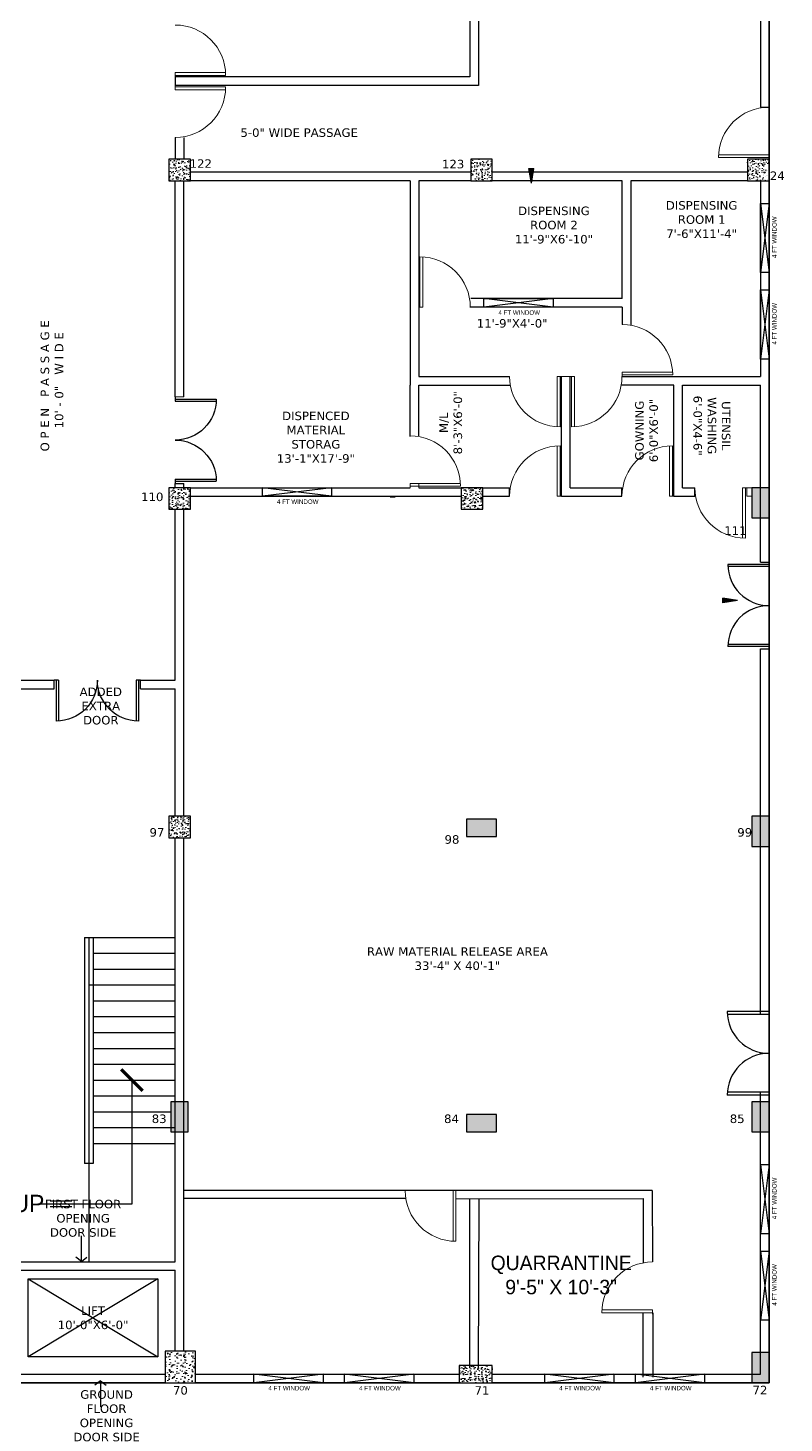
# Model space of a CAD drawing. Header units: inches. Extents: x -217 to 2701, y -906 to 3312.
# Drawn here: x 1006 to 1530, y 1153 to 2121 of the extents above; entities that cross this region are included whole.
import ezdxf

# ---------------------------------------------------------------- set-up
doc = ezdxf.new("R2010")
doc.units = ezdxf.units.IN
doc.header["$MEASUREMENT"] = 0
doc.layers.get('0').update_dxf_attribs({"color": 8, "linetype": 'CONTINUOUS'})
doc.layers.add('AR. COLUMN', color=160, linetype='CONTINUOUS', lineweight=30)
doc.layers.add('AR. R.C.C HATCH', color=253, linetype='CONTINUOUS', lineweight=9)
for name, color, linetype in [('COLUMN', 8, 'CONTINUOUS'), ('COLUMN HATCH', 8, 'CONTINUOUS'), ('MAA-CABLE TRAY', 8, 'CONTINUOUS'), ('OUTER LINE', 8, 'CONTINUOUS'), ('STAIR', 8, 'CONTINUOUS'), ('TEXT', 8, 'CONTINUOUS'), ('WALL', 7, 'CONTINUOUS'), ('WINDOOW', 8, 'CONTINUOUS'), ('X-REF', 8, 'CONTINUOUS')]:
    doc.layers.add(name, color=color, linetype=linetype)
doc.styles.add('H St Bt', font='stylu.ttf')
doc.styles.add('style3', font='arial.ttf', dxfattribs={"height": 15})
doc.styles.add('VERDANA', font='verdana.ttf')
doc.dimstyles.new('DIM4', dxfattribs={"dimtxt": 21, "dimasz": 10, "dimexe": 8, "dimexo": 8, "dimgap": 8, "dimtad": 1, "dimdec": 4, "dimzin": 3, "dimdsep": 46, "dimlunit": 4, "dimtxsty": 'style3', "dimblk": 'ARCHTICK', "dimcen": 0, "dimdle": 8, "dimclrd": 1, "dimclre": 1, "dimclrt": 3, "dimadec": 0, "dimazin": 0, "dimtfac": 1, "dimtdec": 4, "dimtofl": 0, "dimtmove": 2, "dimatfit": 3, "dimldrblk": 'ARCHTICK', "dimfxl": 1, "dimtolj": 1, "dimtzin": 1, "dimarcsym": 0})

# ---------------------------------------------------------------- blocks, each defined once
blk = doc.blocks.new('D1')
at = {"layer": 'WINDOOW', "color": 0, "lineweight": 0}
for p, q in [((2995.31, -11649.76), (2960.31, -11649.76)), ((2995.31, -11647.76), (2960.36, -11647.76)), ((2995.31, -11647.76), (2995.31, -11650.76))]:
    blk.add_line(p, q, dxfattribs=at)
blk.add_arc((2995.31, -11649.76), 35, 90, 180, dxfattribs=at)
blk = doc.blocks.new('D5')
for p, q in [((1.5, 0), (1.5, 28.5)), ((3, 0), (3, 28.46)), ((57, 0), (57, 28.46)), ((58.5, 0), (58.5, 28.5)), ((3, 0), (0, 0)), ((60, 0), (57, 0))]:
    blk.add_line(p, q)
for centre, start, end in [((1.5, 0), 0, 90), ((58.5, 0), 90, 180)]:
    blk.add_arc(centre, 28.5, start, end)
blk = doc.blocks.new('*U435')
at = {"layer": 'WALL', "color": 0}
for p, q in [((60520.06, 48188.77), (60526.06, 48188.77)), ((60520.06, 48140.77), (60520.06, 48188.77)), ((60526.06, 48188.77), (60520.06, 48140.77)), ((60520.06, 48188.77), (60526.06, 48140.77)), ((60526.06, 48188.77), (60526.06, 48140.77)), ((60526.06, 48140.77), (60520.06, 48140.77))]:
    blk.add_line(p, q, dxfattribs=at)
at = {"layer": 'TEXT', "lineweight": 0, "style": 'H St Bt'}
blk.add_text('4 FT WINDOW', height=3.1104, rotation=90, dxfattribs=at).set_placement((60531.34, 48150.84))
blk = doc.blocks.new('*U436')
at = {"layer": 'WALL', "color": 0}
for p, q in [((60520.06, 48188.77), (60526.06, 48188.77)), ((60520.06, 48140.77), (60520.06, 48188.77)), ((60526.06, 48188.77), (60520.06, 48140.77)), ((60520.06, 48188.77), (60526.06, 48140.77)), ((60526.06, 48188.77), (60526.06, 48140.77)), ((60526.06, 48140.77), (60520.06, 48140.77))]:
    blk.add_line(p, q, dxfattribs=at)
at = {"layer": 'TEXT', "lineweight": 0, "style": 'H St Bt'}
blk.add_text('4 FT WINDOW', height=3.1104, rotation=90, dxfattribs=at).set_placement((60531.34, 48150.84))
blk = doc.blocks.new('*U437')
at = {"layer": 'WALL', "color": 0}
for p, q in [((60520.06, 48188.77), (60526.06, 48188.77)), ((60520.06, 48140.77), (60520.06, 48188.77)), ((60526.06, 48188.77), (60520.06, 48140.77)), ((60520.06, 48188.77), (60526.06, 48140.77)), ((60526.06, 48188.77), (60526.06, 48140.77)), ((60526.06, 48140.77), (60520.06, 48140.77))]:
    blk.add_line(p, q, dxfattribs=at)
at = {"layer": 'TEXT', "lineweight": 0, "style": 'H St Bt'}
blk.add_text('4 FT WINDOW', height=3.1104, rotation=90, dxfattribs=at).set_placement((60531.34, 48150.84))
blk = doc.blocks.new('*U438')
at = {"layer": 'WALL', "color": 0}
for p, q in [((60520.06, 48188.77), (60526.06, 48188.77)), ((60520.06, 48140.77), (60520.06, 48188.77)), ((60526.06, 48188.77), (60520.06, 48140.77)), ((60520.06, 48188.77), (60526.06, 48140.77)), ((60526.06, 48188.77), (60526.06, 48140.77)), ((60526.06, 48140.77), (60520.06, 48140.77))]:
    blk.add_line(p, q, dxfattribs=at)
at = {"layer": 'TEXT', "lineweight": 0, "style": 'H St Bt'}
blk.add_text('4 FT WINDOW', height=3.1104, rotation=90, dxfattribs=at).set_placement((60531.34, 48150.84))
blk = doc.blocks.new('*U449')
at = {"layer": 'WALL', "color": 0}
for p, q in [((60520.06, 48188.77), (60526.06, 48188.77)), ((60520.06, 48140.77), (60520.06, 48188.77)), ((60526.06, 48188.77), (60520.06, 48140.77)), ((60520.06, 48188.77), (60526.06, 48140.77)), ((60526.06, 48188.77), (60526.06, 48140.77)), ((60526.06, 48140.77), (60520.06, 48140.77))]:
    blk.add_line(p, q, dxfattribs=at)
at = {"layer": 'TEXT', "lineweight": 0, "style": 'H St Bt'}
blk.add_text('4 FT WINDOW', height=3.1104, rotation=90, dxfattribs=at).set_placement((60531.34, 48150.84))
blk = doc.blocks.new('*U450')
at = {"layer": 'WALL', "color": 0}
for p, q in [((60520.06, 48188.77), (60526.06, 48188.77)), ((60520.06, 48140.77), (60520.06, 48188.77)), ((60526.06, 48188.77), (60520.06, 48140.77)), ((60520.06, 48188.77), (60526.06, 48140.77)), ((60526.06, 48188.77), (60526.06, 48140.77)), ((60526.06, 48140.77), (60520.06, 48140.77))]:
    blk.add_line(p, q, dxfattribs=at)
at = {"layer": 'TEXT', "lineweight": 0, "style": 'H St Bt'}
blk.add_text('4 FT WINDOW', height=3.1104, rotation=90, dxfattribs=at).set_placement((60531.34, 48150.84))
blk = doc.blocks.new('*U452')
at = {"layer": 'WALL', "color": 0}
for p, q in [((60520.06, 48188.77), (60526.06, 48188.77)), ((60520.06, 48140.77), (60520.06, 48188.77)), ((60526.06, 48188.77), (60520.06, 48140.77)), ((60520.06, 48188.77), (60526.06, 48140.77)), ((60526.06, 48188.77), (60526.06, 48140.77)), ((60526.06, 48140.77), (60520.06, 48140.77))]:
    blk.add_line(p, q, dxfattribs=at)
at = {"layer": 'TEXT', "lineweight": 0, "style": 'H St Bt'}
blk.add_text('4 FT WINDOW', height=3.1104, rotation=90, dxfattribs=at).set_placement((60531.34, 48150.84))
blk = doc.blocks.new('*U453')
at = {"layer": 'WALL', "color": 0}
for p, q in [((60520.06, 48188.77), (60526.06, 48188.77)), ((60520.06, 48140.77), (60520.06, 48188.77)), ((60526.06, 48188.77), (60520.06, 48140.77)), ((60520.06, 48188.77), (60526.06, 48140.77)), ((60526.06, 48188.77), (60526.06, 48140.77)), ((60526.06, 48140.77), (60520.06, 48140.77))]:
    blk.add_line(p, q, dxfattribs=at)
at = {"layer": 'TEXT', "lineweight": 0, "style": 'H St Bt'}
blk.add_text('4 FT WINDOW', height=3.1104, rotation=90, dxfattribs=at).set_placement((60531.34, 48150.84))
blk = doc.blocks.new('*U469')
at = {"layer": 'WALL', "color": 0}
for p, q in [((60520.06, 48188.77), (60526.06, 48188.77)), ((60520.06, 48140.77), (60520.06, 48188.77)), ((60526.06, 48188.77), (60520.06, 48140.77)), ((60520.06, 48188.77), (60526.06, 48140.77)), ((60526.06, 48188.77), (60526.06, 48140.77)), ((60526.06, 48140.77), (60520.06, 48140.77))]:
    blk.add_line(p, q, dxfattribs=at)
at = {"layer": 'TEXT', "lineweight": 0, "style": 'H St Bt'}
blk.add_text('4 FT WINDOW', height=3.1104, rotation=90, dxfattribs=at).set_placement((60531.34, 48150.84))
blk = doc.blocks.new('*U470')
at = {"layer": 'WALL', "color": 0}
for p, q in [((60520.06, 48188.77), (60526.06, 48188.77)), ((60520.06, 48140.77), (60520.06, 48188.77)), ((60526.06, 48188.77), (60520.06, 48140.77)), ((60520.06, 48188.77), (60526.06, 48140.77)), ((60526.06, 48188.77), (60526.06, 48140.77)), ((60526.06, 48140.77), (60520.06, 48140.77))]:
    blk.add_line(p, q, dxfattribs=at)
at = {"layer": 'TEXT', "lineweight": 0, "style": 'H St Bt'}
blk.add_text('4 FT WINDOW', height=3.1104, rotation=90, dxfattribs=at).set_placement((60531.34, 48150.84))
blk = doc.blocks.new('COLUMB 24X24')
at = {"lineweight": 18}
blk.add_wipeout([(600, 0), (600, 600), (0, 600), (0, 0)], dxfattribs=at)
at = {"layer": 'AR. R.C.C HATCH'}
h = blk.add_hatch(dxfattribs=at)
h.set_pattern_fill('AR-CONC', color=256, scale=30, style=0)
h.paths.add_polyline_path([(600, 600), (0, 600), (0, 0), (600, 0)])
at = {"layer": 'AR. COLUMN'}
blk.add_lwpolyline([(600, 0), (600, 600), (0, 600), (0, 0)], close=True, dxfattribs=at)
blk = doc.blocks.new('ASDS')
at = {"lineweight": 18}
blk.add_wipeout([(-23, -12), (0, -12), (0, 0), (-23, 0)], dxfattribs=at)
at = {"layer": 'AR. R.C.C HATCH'}
h = blk.add_hatch(dxfattribs=at)
h.set_pattern_fill('AR-CONC', color=256, scale=0.75, angle=270, style=0)
h.set_pattern_definition([(320, (-23, 0), (-0.47064, -5.37945), [0.5625, -6.1875]), (265, (-23, 0), (5.6414, 1.0406), [0.45, -4.95]), (10.451, (-23.039, -0.4483), (5.1708, -4.3388), [0.47805, -5.2586]), (316.184, (-21.5, 0), (-1.2414, -8.0043), [0.8438, -9.2813]), (6.636, (-21.6034, -0.667), (7.306, -7.01), [0.717, -7.8879]), (261.184, (-21.5, 0), (7.306, -7.01), [0.675, -7.425]), (291, (-21.875, -0.75), (-3.01964, -4.4768), [0.5625, -6.1875]), (236, (-21.875, -0.75), (5.4386, -1.8249), [0.45, -4.95]), (341.451, (-22.1266, -1.123), (2.419, -6.3017), [0.4781, -5.2586]), (307.5, (-23, 0), (2.4967, -0.0912), [0, -4.89, 0, -5.025, 0, -4.96875]), (277.5, (-23, 0), (2.9581, -1.97302), [0, -2.865, 0, -4.7775, 0, -1.89375]), (237.5, (-23, 1.6725), (-0.16916, -4.00367), [0, -1.875, 0, -5.85, 0, -7.7625]), (227.5, (-23, 2.4225), (0.7508, -4.3739), [0, -2.4375, 0, -3.885, 0, -5.5125])])
h.paths.add_polyline_path([(0, -12), (0, 0), (-23, 0), (-23, -12)])
at = {"layer": 'AR. COLUMN'}
blk.add_lwpolyline([(-23, -12), (0, -12), (0, 0), (-23, 0)], close=True, dxfattribs=at)
at = {"layer": 'MAA-CABLE TRAY', "lineweight": 18}
blk.add_lwpolyline([(-23, 0), (0, 0), (0, -12), (-23, -12)], close=True, dxfattribs=at)
blk = doc.blocks.new('ASDDSAF')
at = {"lineweight": 18}
blk.add_wipeout([(-21, 0), (-21, -22), (0, -22), (0, 0)], dxfattribs=at)
at = {"layer": 'AR. R.C.C HATCH'}
h = blk.add_hatch(dxfattribs=at)
h.set_pattern_fill('AR-CONC', color=256, scale=1.05, angle=180, style=0)
h.paths.add_polyline_path([(-21, -22), (0, -22), (0, 0), (-21, 0)])
at = {"layer": 'AR. COLUMN'}
blk.add_lwpolyline([(-21, 0), (-21, -22), (0, -22), (0, 0)], close=True, dxfattribs=at)
at = {"layer": 'AR. COLUMN', "lineweight": 18}
blk.add_lwpolyline([(-21, 0), (0, 0), (0, -22), (-21, -22)], close=True, dxfattribs=at)
blk.add_lwpolyline([(-21, 0), (0, 0), (0, -22), (-21, -22)], close=True, dxfattribs=at)
blk = doc.blocks.new('A$C9ca883bd')
at = {"layer": 'X-REF'}
for p, q in [((-2079, 3421), (-10282, 3421)), ((-6393, 3277), (-10282, 3277)), ((-5516, 3274), (-2236, 3281)), ((-5281, 3274), (-5281, 316)), ((-5114, 3275), (-5126, 305)), ((-2236, 3281), (-2236, 2152)), ((-2079, 3421), (-2070, 2168)), ((-2244, 1279), (-2244, 152)), ((-2065, 1279), (-2065, 152))]:
    blk.add_line(p, q, dxfattribs=at)
at = {"layer": 'X-REF', "xscale": 25.4, "yscale": 25.4, "zscale": 25.4, "rotation": 90}
blk.add_blockref('D1', (-301420, -72662), dxfattribs=at)
at = {"layer": 'X-REF', "xscale": 25.4, "yscale": 25.4, "zscale": 25.4}
blk.add_blockref('D1', (-78151, 297183), dxfattribs=at)
at = {"layer": 'X-REF', "insert": (-3673, 1939), "char_height": 254, "width": 9321.61, "attachment_point": 5, "style": 'H St Bt'}
blk.add_mtext('QUARRANTINE\\P9\'-5" X 10\'-3"', dxfattribs=at)

msp = doc.modelspace()

# ---------------------------------------------------------------- hatches: boundary and pattern name
at = {"layer": 'COLUMN HATCH', "linetype": 'Continuous'}
for points in [[(1118.5, 2030), (1103.5, 2030), (1103.5, 2015), (1118.5, 2015)], [(1328, 2030), (1313, 2030), (1313, 2015), (1328, 2015)], [(1520, 2030), (1505, 2030), (1505, 2015), (1520, 2015)], [(1118.5, 1802), (1103.5, 1802), (1103.5, 1787), (1118.5, 1787)], [(1321.5, 1802), (1306.5, 1802), (1306.5, 1787), (1321.5, 1787)], [(1508, 1781), (1520, 1781), (1520, 1802), (1508, 1802)], [(1118.5, 1574), (1103.5, 1574), (1103.5, 1559), (1118.5, 1559)], [(1310, 1572), (1310, 1560), (1331, 1560), (1331, 1572)], [(1520, 1574), (1508, 1574), (1508, 1553), (1520, 1553)], [(1117, 1376), (1105, 1376), (1105, 1355), (1117, 1355)], [(1508, 1355), (1520, 1355), (1520, 1376), (1508, 1376)], [(1310, 1367), (1310, 1355), (1331, 1355), (1331, 1367)], [(1101, 1181), (1122, 1181), (1122, 1203), (1101, 1203)], [(1122, 1181), (1122, 1203), (1101, 1203), (1101, 1181)], [(1508, 1181), (1520, 1181), (1520, 1202), (1508, 1202)], [(1305, 1193), (1305, 1181), (1328, 1181), (1328, 1193)]]:
    msp.add_hatch(color=256, dxfattribs=at).paths.add_polyline_path(points)
at = {"layer": 'TEXT', "lineweight": 0}
for points in [[(1118.5, 2030), (1103.5, 2030), (1103.5, 2015), (1118.5, 2015)], [(1328, 2030), (1313, 2030), (1313, 2015), (1328, 2015)], [(1520, 2030), (1505, 2030), (1505, 2015), (1520, 2015)], [(1118.5, 1802), (1103.5, 1802), (1103.5, 1787), (1118.5, 1787)], [(1321.5, 1802), (1306.5, 1802), (1306.5, 1787), (1321.5, 1787)], [(1508, 1781), (1520, 1781), (1520, 1802), (1508, 1802)], [(1520, 1574), (1508, 1574), (1508, 1553), (1520, 1553)], [(1508, 1355), (1520, 1355), (1520, 1376), (1508, 1376)], [(1310, 1367), (1310, 1355), (1331, 1355), (1331, 1367)]]:
    msp.add_hatch(color=256, dxfattribs=at).paths.add_polyline_path(points)
at = {"layer": 'TEXT'}
for points in [[(1356.86, 2023.43), (1353.43, 2023.43), (1355.15, 2013.19)], [(1487.96, 1725.46), (1487.96, 1722.03), (1498.2, 1723.75)]]:
    msp.add_hatch(color=256, dxfattribs=at).paths.add_polyline_path(points)

# ---------------------------------------------------------------- linework, layer by layer
at = {"layer": 'COLUMN', "linetype": 'Continuous'}
for p, q in [((1051, 1490), (1108, 1490)), ((1051, 1479), (1108, 1479)), ((1051, 1468), (1108, 1468)), ((1048, 1457), (1108, 1457)), ((1051, 1446), (1108, 1446)), ((1051, 1435), (1108, 1435)), ((1520, 1438.54), (1491, 1438.54)), ((1520, 1436.54), (1491.07, 1436.54)), ((1051, 1424), (1108, 1424)), ((1051, 1413), (1108, 1413)), ((1051, 1402), (1108, 1402)), ((1051, 1391), (1108, 1391)), ((1051, 1380), (1108, 1380)), ((1520, 1380.54), (1491, 1380.54)), ((1520, 1382.54), (1491.07, 1382.54)), ((1051, 1369), (1105, 1369)), ((1051, 1358), (1108, 1358)), ((1051, 1347), (1108, 1347))]:
    msp.add_line(p, q, dxfattribs=at)
for points in [[(1103.5, 2015), (1118.5, 2015), (1118.5, 2030), (1103.5, 2030)], [(1313, 2015), (1328, 2015), (1328, 2030), (1313, 2030)], [(1505, 2015), (1520, 2015), (1520, 2030), (1505, 2030)], [(1103.5, 1787), (1118.5, 1787), (1118.5, 1802), (1103.5, 1802)], [(1306.5, 1787), (1321.5, 1787), (1321.5, 1802), (1306.5, 1802)], [(1508, 1781), (1520, 1781), (1520, 1802), (1508, 1802)], [(1103.5, 1559), (1118.5, 1559), (1118.5, 1574), (1103.5, 1574)], [(1310, 1560), (1331, 1560), (1331, 1572), (1310, 1572)], [(1508, 1553), (1520, 1553), (1520, 1574), (1508, 1574)], [(1105, 1355), (1117, 1355), (1117, 1376), (1105, 1376)], [(1508, 1355), (1520, 1355), (1520, 1376), (1508, 1376)], [(1310, 1355), (1331, 1355), (1331, 1367), (1310, 1367)], [(1101, 1181), (1122, 1181), (1122, 1203), (1101, 1203)], [(1508, 1181), (1520, 1181), (1520, 1202), (1508, 1202)], [(1305, 1181), (1328, 1181), (1328, 1193), (1305, 1193)]]:
    msp.add_lwpolyline(points, close=True, dxfattribs=at)
for centre, start, end in [((1520, 1438.54), 180, 270), ((1520, 1380.54), 90, 180)]:
    msp.add_arc(centre, 29, start, end, dxfattribs=at)
at = {"layer": 'OUTER LINE', "linetype": 'Continuous'}
for p, q in [((1045, 1490), (1045, 1333)), ((1045, 1490), (1051, 1490)), ((1048, 1490), (1048, 1333)), ((1051, 1490), (1051, 1333)), ((1051, 1333), (1045, 1333)), ((1006, 1253), (1096, 1199)), ((1096, 1253), (1006, 1199))]:
    msp.add_line(p, q, dxfattribs=at)
msp.add_lwpolyline([(1006, 1253), (1096, 1253), (1096, 1199), (1006, 1199)], close=True, dxfattribs=at)
at = {"layer": 'STAIR', "linetype": 'Continuous'}
for p, q in [((1036.3, 1306.97), (1021.27, 1306.97)), ((1036.3, 1302.97), (1021.27, 1302.97))]:
    msp.add_line(p, q, dxfattribs=at)
at = {"layer": 'TEXT'}
for p, q in [((1355.14, 2013.23), (1353.43, 2023.43)), ((1353.43, 2023.43), (1356.86, 2023.43)), ((1355.16, 2013.23), (1356.86, 2023.43)), ((1260.56, 1795.47), (1257.13, 1795.47)), ((1498.15, 1723.75), (1487.96, 1725.46)), ((1487.96, 1722.03), (1487.96, 1725.46)), ((1498.15, 1723.74), (1487.96, 1722.03))]:
    msp.add_line(p, q, dxfattribs=at)
at = {"layer": 'TEXT', "lineweight": 0}
msp.add_line((1514, 2030), (1514, 2015.06), dxfattribs=at)
for points in [[(1103.5, 2015), (1118.5, 2015), (1118.5, 2030), (1103.5, 2030)], [(1313, 2015), (1328, 2015), (1328, 2030), (1313, 2030)], [(1505, 2015), (1520, 2015), (1520, 2030), (1505, 2030)], [(1103.5, 1787), (1118.5, 1787), (1118.5, 1802), (1103.5, 1802)], [(1306.5, 1787), (1321.5, 1787), (1321.5, 1802), (1306.5, 1802)], [(1508, 1781), (1520, 1781), (1520, 1802), (1508, 1802)], [(1103.5, 1559), (1118.5, 1559), (1118.5, 1574), (1103.5, 1574)], [(1310, 1560), (1331, 1560), (1331, 1572), (1310, 1572)], [(1508, 1553), (1520, 1553), (1520, 1574), (1508, 1574)], [(1105, 1355), (1117, 1355), (1117, 1376), (1105, 1376)], [(1508, 1355), (1520, 1355), (1520, 1376), (1508, 1376)], [(1310, 1355), (1331, 1355), (1331, 1367), (1310, 1367)], [(1101, 1181), (1122, 1181), (1122, 1203), (1101, 1203)], [(1508, 1181), (1520, 1181), (1520, 1202), (1508, 1202)], [(1305, 1181), (1328, 1181), (1328, 1193), (1305, 1193)]]:
    msp.add_lwpolyline(points, close=True, dxfattribs=at)
at = {"layer": 'WALL', "linetype": 'Continuous'}
for p, q in [((1520, 2370.5), (1520, 2066)), ((1312.5, 2309.02), (1312.5, 2087)), ((1318.5, 2309.02), (1318.5, 2081)), ((1514, 2309.02), (1514, 2066)), ((1108, 2087), (1108, 2081)), ((1312.5, 2087), (1108, 2087)), ((1318.5, 2081), (1108, 2081)), ((1108, 1865), (1108, 2030)), ((1114, 1865), (1114, 2030)), ((1314.5, 2030), (1314.5, 2017)), ((1320.5, 2030), (1320.5, 2017)), ((1514, 2030), (1514, 1879.23)), ((1520, 2030), (1520, 1750.21)), ((1514, 2021), (1103.5, 2021)), ((1271, 2015), (1103.5, 2015)), ((1271, 2015), (1271, 1873.23)), ((1418.16, 2015), (1277, 2015)), ((1277, 2015), (1277, 1879.23)), ((1418.16, 1933.21), (1418.16, 2015)), ((1514, 2015), (1424.16, 2015)), ((1424.16, 2015), (1424.16, 1914.71)), ((1418.16, 1933.21), (1313, 1933.21)), ((1418.16, 1927.21), (1313, 1927.21)), ((1418.16, 1927.21), (1418.16, 1915.23)), ((1277, 1879.23), (1340, 1879.23)), ((1376, 1796), (1376, 1879.23)), ((1382, 1802), (1382, 1879.23)), ((1418, 1879.23), (1514, 1879.23)), ((1277, 1873.23), (1340.52, 1873.23)), ((1454, 1873.23), (1417.48, 1873.23)), ((1454, 1796), (1454, 1873.23)), ((1460, 1802), (1460, 1873.23)), ((1460, 1873.23), (1514, 1873.23)), ((1514, 1750.21), (1514, 1873.23)), ((1108, 1668.55), (1108, 1802)), ((1114, 1574), (1114, 1796)), ((1514, 1750.21), (1520, 1750.21)), ((1514, 1436.54), (1514, 1690.21)), ((1514, 1690.21), (1520, 1690.21)), ((1520, 1690.21), (1520, 1436.54)), ((997, 1668.55), (1024, 1668.55)), ((1024, 1662.55), (1024, 1668.55)), ((1084, 1662.55), (1084, 1668.55)), ((1084, 1668.55), (1108, 1668.55)), ((997, 1662.55), (1024, 1662.55)), ((1084, 1662.55), (1108, 1662.55)), ((1108, 1574), (1108, 1662.55)), ((1108, 1265), (1108, 1559)), ((1114, 1203), (1114, 1559)), ((1514, 1408.91), (1514, 1410.17)), ((1514, 1187), (1514, 1382.54)), ((1520, 1382.54), (1520, 1181)), ((988, 1265), (1108, 1265)), ((988, 1259), (1108, 1259)), ((1108, 1203), (1108, 1259)), ((988, 1187), (1101, 1187)), ((988, 1181), (1520, 1181)), ((1122, 1187), (1514, 1187))]:
    msp.add_line(p, q, dxfattribs=at)
at = {"layer": 'WALL'}
for p, q in [((1514, 2066), (1520, 2066)), ((1108, 2045), (1108, 2030)), ((1114, 2045), (1114, 2030)), ((1514, 2030), (1520, 2030)), ((1313, 1927.21), (1312.48, 1927.21)), ((1271, 1837.48), (1271, 1873.23)), ((1277, 1838), (1277, 1873.23)), ((1108, 1805), (1114, 1805)), ((1108, 1802), (1108, 1805)), ((1114, 1802), (1114, 1805)), ((1114, 1802), (1271, 1802)), ((1277, 1802), (1340.02, 1802)), ((1340.02, 1796), (1340.02, 1802)), ((1382, 1802), (1418, 1802)), ((1418, 1796), (1418, 1802)), ((1460, 1802), (1468.59, 1802)), ((1468.59, 1796), (1468.59, 1802)), ((1114, 1796), (1340.02, 1796)), ((1376, 1796), (1418, 1796)), ((1454, 1796), (1468.59, 1796)), ((1042.9, 1265.08), (1042.9, 1283.03)), ((1042.9, 1265.08), (1039.02, 1268.07)), ((1042.9, 1265.08), (1046.78, 1268.07)), ((1056.21, 1182.24), (1052.33, 1179.26)), ((1056.21, 1182.24), (1056.21, 1164.3)), ((1056.21, 1182.24), (1060.09, 1179.26))]:
    msp.add_line(p, q, dxfattribs=at)
at = {"layer": 'WINDOOW', "lineweight": 35}
for p, q in [((1520, 2567), (1520, 1181)), ((1520, 1181), (907, 1181))]:
    msp.add_line(p, q, dxfattribs=at)
at = {"layer": 'WINDOOW', "lineweight": 0}
for p, q in [((1514, 2015), (1514, 1929.99)), ((1520, 2021), (1520, 1885.21)), ((1376, 1879.23), (1382, 1879.23)), ((1108, 1865), (1114, 1865)), ((1271, 1805), (1271, 1802)), ((1277, 1805), (1277, 1802)), ((1508, 1802), (1504.59, 1802)), ((1504.59, 1802), (1504.59, 1796)), ((1504.59, 1796), (1508, 1796))]:
    msp.add_line(p, q, dxfattribs=at)
at = {"layer": 'WINDOOW', "linetype": 'Continuous'}
for p, q in [((1048, 1333), (1048, 1265)), ((1078, 1304.97), (1014.42, 1304.97))]:
    msp.add_line(p, q, dxfattribs=at)

# ---------------------------------------------------------------- block references
at = {"layer": 'COLUMN', "linetype": 'Continuous', "xscale": -1}
for p, rotation in [((1108, 1805), 270), ((1024, 1668.55), 180)]:
    msp.add_blockref('D5', p, dxfattribs=dict(at, rotation=rotation))
at = {"layer": 'COLUMN', "linetype": 'Continuous', "rotation": 90}
msp.add_blockref('D5', (1520, 1690.21), dxfattribs=at)
at = {"layer": 'WALL'}
for name, p in [('*U470', (-59006.06, -46189.51)), ('*U452', (-59006.06, -46249.51)), ('*U453', (-59006.06, -46856.37)), ('*U469', (-59006.06, -46916.37))]:
    msp.add_blockref(name, p, dxfattribs=at)
at = {"layer": 'WALL', "rotation": 270}
for name, p in [('*U450', (-46818.59, 62453.27)), ('*U449', (-46972.27, 62322.06)), ('*U436', (-46978.17, 61707.06)), ('*U435', (-46915.21, 61707.06)), ('*U438', (-46776.39, 61707.06)), ('*U437', (-46713.42, 61707.06))]:
    msp.add_blockref(name, p, dxfattribs=at)
at = {"layer": 'WINDOOW', "lineweight": 0, "xscale": -1}
for p, rotation in [((4103.31, 13737.76), 5.836371386180872e-09), ((13032.76, -1116.08), 270), ((-10274.76, 4791.31), 90.00000006169849), ((-10196.76, 4791.31), 90.00000006169849)]:
    msp.add_blockref('D1', p, dxfattribs=dict(at, rotation=rotation))
at = {"layer": 'WINDOOW', "lineweight": 0}
for p, rotation in [((4103.31, -9569.76), 180.0000000058363), ((12927.5, 4922.51), 270), ((-10274.76, -1116.08), 90), ((-10146.17, -1193.31), 90)]:
    msp.add_blockref('D1', p, dxfattribs=dict(at, rotation=rotation))
msp.add_blockref('D1', (-1475.31, 13680.76), dxfattribs=at)
at = {"layer": 'WINDOOW', "lineweight": 0, "xscale": -1}
for p in [(4413.47, 13529.99), (4266.31, 13452.76)]:
    msp.add_blockref('D1', p, dxfattribs=at)

# ---------------------------------------------------------------- texts
at = {"layer": 'STAIR', "linetype": 'Continuous', "insert": (1006.09, 1305.3), "char_height": 12, "width": 39.6631, "attachment_point": 5, "style": 'H St Bt'}
msp.add_mtext('UP', dxfattribs=at)
at = {"layer": 'TEXT', "linetype": 'Continuous', "char_height": 5.9055, "attachment_point": 5, "style": 'VERDANA'}
for s, insert, width in [('5-0" WIDE PASSAGE', (1194.01, 2048.29), 140.211), ('DISPENSING \\PROOM 2\\P11\'-9"X6\'-10"', (1370.77, 1984.18), 84.1266), ('DISPENSING \\PROOM 1\\P7\'-6"X11\'-4"', (1473.26, 1987.97), 84.1266), ('11\'-9"X4\'-0"', (1341.79, 1915.97), 105.1582), ('DISPENCED MATERIAL STORAG\\P13\'-1"X17\'-9"', (1205.59, 1836.99, 0.01), 67.6048), ('ADDED EXTRA DOOR', (1056.35, 1650.48), 52.5791), ('RAW MATERIAL RELEASE AREA\\P33\'-4" X 40\'-1"', (1303.78, 1475.21, 0.01), 135.2097), ('FIRST FLOOR OPENING DOOR SIDE', (1044.1, 1295.06), 54.7108), ('LIFT\\P10\'-0"X6\'-0"', (1051, 1226), 74.0845), ('GROUND FLOOR OPENING DOOR SIDE', (1060.37, 1158.03), 54.7108)]:
    msp.add_mtext(s, dxfattribs=dict(at, insert=insert, width=width))
at = {"layer": 'TEXT', "lineweight": 0, "char_height": 5.906, "width": 5.1391, "attachment_point": 5, "style": 'VERDANA'}
for s, insert in [('122', (1125.74, 2026.87)), ('123', (1300.84, 2026.46)), ('124', (1523.2, 2018.46)), ('110', (1092.07, 1795.61)), ('111', (1496.68, 1772.23)), ('97', (1095.34, 1562.79)), (' 98', (1300.03, 1557.87)), ('99', (1503.14, 1562.79)), ('83', (1096.87, 1364.09)), ('84', (1299.68, 1364.09)), ('85', (1497.95, 1364.09)), ('70', (1111.59, 1175.65)), ('71', (1320.85, 1175.65)), ('72', (1513.73, 1175.93))]:
    msp.add_mtext(s, dxfattribs=dict(at, insert=insert))
at = {"layer": 'TEXT', "linetype": 'Continuous', "char_height": 5.9055, "attachment_point": 5, "style": 'VERDANA'}
for s, insert, width, rotation in [('O P E N   P A S S A G E\\P   10\' - 0"   W I D E', (1022.54, 1872.66), 366.9924, 90), ('M/L\\P8\'-3"X6\'-0"', (1299.2, 1847.07, -4.91), 84.1266, 90), ('GOWNING\\P6\'-0"X6\'-0"', (1435.08, 1841.65), 63.0949, 90), ('\\pt81;UTENSIL WASHING 6\'-0"X4-6"', (1480.34, 1845.01), 65.7239, 270)]:
    msp.add_mtext(s, dxfattribs=dict(at, insert=insert, width=width, rotation=rotation))

# ---------------------------------------------------------------- leaders
at = {"layer": 'WINDOOW', "linetype": 'Continuous'}
msp.add_leader([(1078, 1391), (1078, 1304.97)], dimstyle='DIM4', override={"dimasz": 15, "dimtad": 0, "dimclrd": 256}, dxfattribs=at)

# ---------------------------------------------------------------- next in the draw order: block references
at = {"layer": 'AR. COLUMN', "xscale": 0.02500000000000233, "yscale": 0.02500000000000233, "zscale": 0.02500000000000233, "rotation": 180}
for p in [(1118.5, 2030), (1328, 2030), (1520, 2030), (1118.5, 1802), (1321.5, 1802), (1118.5, 1574)]:
    msp.add_blockref('COLUMB 24X24', p, dxfattribs=at)
at = {"layer": 'AR. COLUMN', "lineweight": 18}
msp.add_blockref('ASDDSAF', (1122, 1203), dxfattribs=at)
at = {"layer": 'MAA-CABLE TRAY', "lineweight": 18}
msp.add_blockref('ASDS', (1328, 1193), dxfattribs=at)

# ---------------------------------------------------------------- next in the draw order: block references
at = {"layer": 'AR. COLUMN', "lineweight": 18, "xscale": 0.03961053786602624, "yscale": 0.03961053786602624, "zscale": 0.03961053786602624}
msp.add_blockref('A$C9ca883bd', (1521.27, 1178.91), dxfattribs=at)

doc.saveas('drawing.dxf')
